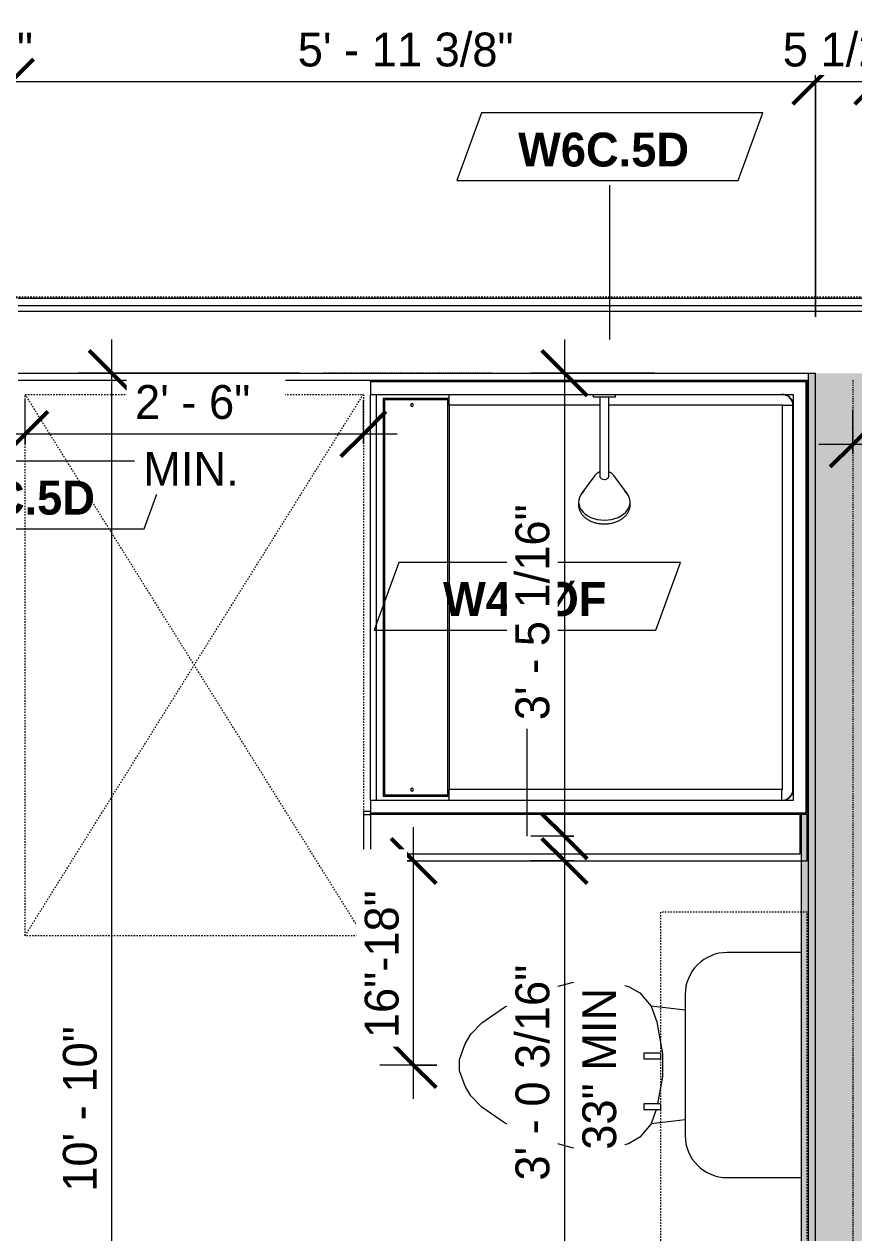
# Model space of a CAD drawing. Header units: inches. Extents: x -4058 to -1781, y 9814 to 12264.
# Drawn here: x -3412.2 to -3338.6, y 10297.8 to 10405 of the extents above; entities that cross this region are included whole.
import ezdxf

# ---------------------------------------------------------------- set-up
doc = ezdxf.new("R2010")
doc.units = ezdxf.units.IN
doc.header["$MEASUREMENT"] = 0
for name, pattern in [('Dash', [0.25, 0.125, -0.125]), ('Dash 3_32_', [0.1875, 0.09375, -0.09375]), ('Dash_2_', [0.25, 0.125, -0.125])]:
    doc.linetypes.add(name, pattern=pattern)
for name, color, linetype, lineweight in [('0-1', 7, 'Continuous', 5), ('A-ANNO-DIMS', 211, 'Continuous', 9), ('A-ANNO-DIMS-32', 211, 'Continuous', 9), ('A-DETL-1', 90, 'Dash 3_32_', 9), ('A-GENM', 5, 'Continuous', 9), ('A-GENM-2', 147, 'Dash', 9), ('A-WALL-1', 7, 'Continuous', 9), ('A-WALL-2', 113, 'Continuous', 9), ('A-WALL-IDEN', 211, 'Continuous', 9), ('I-WALL-1', 1, 'Continuous', 18), ('I-WALL-2', 10, 'Continuous', 5), ('I-WALL-3', 7, 'Continuous', 9), ('P-SANR-FIXT', 6, 'Continuous', 9), ('Q-CASE', 31, 'Continuous', 9), ('Q-CASE-3', 31, 'Dash', 9)]:
    doc.layers.add(name, color=color, linetype=linetype, lineweight=lineweight)
doc.layers.add('0-3', color=250, linetype='Dash_2_')
doc.styles.add('Century Gothic', font='ufonts.com_century-gothic.ttf', dxfattribs={"height": 3})
doc.styles.add('Century Gothic_B_1', font='GOTHICB.TTF', dxfattribs={"height": 3})
doc.dimstyles.new('MARKETING_DIMENSION', dxfattribs={"dimscale": 12, "dimtxt": 3.132505, "dimasz": 0.333333, "dimexe": 0.25, "dimexo": 0.166667, "dimgap": 0.041667, "dimtad": 1, "dimdec": 4, "dimrnd": 0.0625, "dimzin": 3, "dimdsep": 46, "dimlunit": 4, "dimtxsty": 'Century Gothic', "dimblk1": 'OBLIQUE', "dimblk2": 'OBLIQUE', "dimsah": 1, "dimcen": 0.09, "dimdle": 0.25, "dimazin": 0, "dimtfac": 1, "dimtdec": 4, "dimtix": 1, "dimtmove": 0, "dimatfit": 3, "dimfxl": 1, "dimtvp": 1, "dimtfill": 1, "dimfrac": 2, "dimtolj": 1, "dimtzin": 0, "dimarcsym": 2})
doc.dimstyles.new('THE_DIMENSION_STRING', dxfattribs={"dimscale": 12, "dimtxt": 3.132505, "dimasz": 0.333333, "dimexe": 0.25, "dimexo": 0.166667, "dimgap": 0.041667, "dimtad": 1, "dimdec": 4, "dimrnd": 0.0625, "dimzin": 3, "dimdsep": 46, "dimlunit": 4, "dimtxsty": 'Century Gothic', "dimblk1": 'OBLIQUE', "dimblk2": 'OBLIQUE', "dimsah": 1, "dimcen": 0.09, "dimdle": 0.25, "dimazin": 0, "dimtfac": 1, "dimtdec": 4, "dimtix": 1, "dimtmove": 0, "dimatfit": 3, "dimfxl": 1, "dimtvp": 1, "dimtfill": 1, "dimfrac": 2, "dimtolj": 1, "dimtzin": 0, "dimarcsym": 2})
doc.dimstyles.new('THE_DIMENSION_STRING_4', dxfattribs={"dimscale": 12, "dimtxt": 3.132505, "dimasz": 0.333333, "dimexe": 0.25, "dimexo": 0.166667, "dimgap": 0.041667, "dimtad": 1, "dimdec": 4, "dimrnd": 0.0625, "dimzin": 3, "dimdsep": 46, "dimlunit": 4, "dimtxsty": 'Century Gothic', "dimblk1": 'OBLIQUE', "dimblk2": 'OBLIQUE', "dimsah": 1, "dimcen": 0.09, "dimdle": 0.25, "dimazin": 0, "dimtfac": 1, "dimtdec": 4, "dimtix": 1, "dimtmove": 0, "dimatfit": 3, "dimfxl": 1, "dimtvp": 1, "dimtfill": 1, "dimfrac": 2, "dimtolj": 1, "dimtzin": 0, "dimarcsym": 2})
doc.dimstyles.new('THE_DIMENSION_STRING_5', dxfattribs={"dimscale": 12, "dimtxt": 3.132505, "dimasz": 0.333333, "dimexe": 0.25, "dimexo": 0.166667, "dimgap": 0.041667, "dimtad": 1, "dimdec": 4, "dimrnd": 0.0625, "dimzin": 3, "dimdsep": 46, "dimlunit": 4, "dimtxsty": 'Century Gothic', "dimblk1": 'OBLIQUE', "dimblk2": 'OBLIQUE', "dimsah": 1, "dimcen": 0.09, "dimdle": 0.25, "dimazin": 0, "dimtfac": 1, "dimtdec": 4, "dimtix": 1, "dimtmove": 0, "dimatfit": 3, "dimfxl": 1, "dimtvp": 1, "dimtfill": 1, "dimfrac": 2, "dimtolj": 1, "dimtzin": 0, "dimarcsym": 2})

# ---------------------------------------------------------------- blocks, each defined once
blk = doc.blocks.new('CTR - 1st Phase - Common Walls_rvt-1-UNIT PLANS - 1ST FLOOR')
at = {"layer": 'I-WALL-1'}
blk.add_hatch(color=256, dxfattribs=at).paths.add_polyline_path([(-3343.29, 10017.09), (-3342.66, 10017.09), (-3342.66, 10373.41), (-3342.76, 10373.41), (-3342.76, 10334.91), (-3343.29, 10334.91), (-3343.29, 10294.6), (-3342.76, 10294.6), (-3342.76, 10246.6), (-3343.29, 10246.6), (-3343.29, 10033.34)], flags=0)
at = {"layer": 'I-WALL-2'}
for points in [[(-3342.04, 10017.09), (-3342.04, 10374.04), (-3342.66, 10374.04), (-3342.66, 10017.09)], [(-3336.54, 10017.09), (-3336.54, 10374.04), (-3342.04, 10374.04), (-3342.04, 10017.09)]]:
    blk.add_hatch(color=256, dxfattribs=at).paths.add_polyline_path(points, flags=0)
at = {"layer": 'A-WALL-1'}
for p, q in [((-3412.76, 10380.04), (-3207.1, 10380.04)), ((-3412.76, 10379.54), (-3207.1, 10379.54)), ((-3412.76, 10374.04), (-3342.66, 10374.04)), ((-3342.66, 10374.04), (-3342.04, 10374.04)), ((-3342.66, 10373.41), (-3342.66, 10374.04)), ((-3342.66, 10374.04), (-3342.04, 10374.04)), ((-3342.04, 10373.41), (-3342.04, 10374.04)), ((-3342.66, 10017.09), (-3342.66, 10373.41)), ((-3342.04, 10017.09), (-3342.04, 10373.41))]:
    blk.add_line(p, q, dxfattribs=at)
at = {"layer": 'I-WALL-3'}
for p, q in [((-3207.1, 10380.66), (-3412.76, 10380.66)), ((-3412.76, 10373.41), (-3381.51, 10373.41)), ((-3343.29, 10334.91), (-3343.29, 10294.6))]:
    blk.add_line(p, q, dxfattribs=at)
blk = doc.blocks.new('Toilet-Domestic-3D - Toilet-Domestic-3D-V103-UNIT PLANS - 1ST FLOOR')
at = {"layer": 'P-SANR-FIXT'}
for p, q in [((-1.87, 11.5), (-0.5, 12)), ((-0.5, 12), (0.5, 12)), ((0.5, 12), (1.87, 11.5)), ((-3.74, 10), (-2.74, 11)), ((-2.74, 11), (-1.87, 11.5)), ((1.87, 11.5), (2.74, 11)), ((2.74, 11), (3.74, 10)), ((-5.13, 8), (-3.74, 10)), ((3.74, 10), (5.13, 8)), ((-6.06, 6), (-5.13, 8)), ((5.13, 8), (6.06, 6)), ((-6.79, 4), (-6.06, 6)), ((6.06, 6), (6.79, 4)), ((-7.33, 1.99), (-6.79, 4)), ((6.79, 4), (7.33, 1.99)), ((-7.5, 0), (-7.33, 1.99)), ((7.33, 1.99), (7.5, 0)), ((-7.41, -1), (-7.5, 0)), ((-7.24, -2), (-7.41, -1)), ((7.41, -1), (7.24, -2)), ((7.5, 0), (7.41, -1)), ((-6.97, -3), (-7.24, -2)), ((7.24, -2), (6.97, -3)), ((-6.4, -4), (-6.97, -3)), ((6.97, -3), (6.4, -4)), ((-5.21, -5), (-6.4, -4)), ((6.4, -4), (5.21, -5)), ((-3.94, -5.46), (-5.21, -5)), ((-4.86, -8.02), (-5.21, -5)), ((5.21, -5), (3.84, -5.5)), ((4.86, -8.02), (5.21, -5)), ((-1, -6), (-3.45, -5.57)), ((1, -6), (-1, -6)), ((3.84, -5.5), (1, -6)), ((6.25, -8.02), (-6.25, -8.02)), ((-9.98, -11.75), (-9.98, -18.33)), ((9.98, -18.33), (9.98, -11.75))]:
    blk.add_line(p, q, dxfattribs=at)
for centre, start, end in [((-6.25, -11.75), 90, 180), ((6.25, -11.75), 0, 90)]:
    blk.add_arc(centre, 3.73, start, end, dxfattribs=at)
blk = doc.blocks.new('ADA Clearances - 30_x48_-1721104-UNIT PLANS - 1ST FLOOR')
at = {"layer": 'A-GENM-2'}
for p, q in [((15, 24), (-15, -24)), ((-15, 24), (15, -24)), ((-15, 17.37), (-15, 24)), ((-15, 24), (15, 24)), ((15, 24), (15, -24)), ((-15, -24), (-15, 13)), ((15, -24), (-15, -24))]:
    blk.add_line(p, q, dxfattribs=at)
blk = doc.blocks.new('300 Series Wall Hung Cabinet_326 - 30_-2909952-UNIT PLANS - 1ST FLOOR')
at = {"layer": 'Q-CASE'}
for p, q in [((-2.5, -13.19), (-2.01, -13.19)), ((-2.5, -13.19), (-2.5, -14.69)), ((-2.01, -14.69), (-2.01, -13.19)), ((2, -13.19), (2.49, -13.19)), ((2, -13.19), (2, -14.69)), ((2.49, -14.69), (2.49, -13.19)), ((-2.5, -14.69), (-2.01, -14.69)), ((2, -14.69), (2.49, -14.69))]:
    blk.add_line(p, q, dxfattribs=at)
at = {"layer": 'Q-CASE-3'}
for p, q in [((15, -0.19), (-15, -0.19)), ((-15, -0.19), (-15, -13.19)), ((15, -13.19), (15, -0.19)), ((-15, -13.19), (15, -13.19))]:
    blk.add_line(p, q, dxfattribs=at)
blk = doc.blocks.new('The Shower - The Shower-V140-UNIT PLANS - 1ST FLOOR')
at = {"layer": 'P-SANR-FIXT'}
for p, q in [((0, 39.25), (0.12, 39.25)), ((0, 0.5), (0, 39.25)), ((1.25, 39.25), (0.12, 39.25)), ((0.12, 0.62), (0.12, 39.25)), ((1.25, 39.25), (37.25, 39.25)), ((1.25, 38.75), (1.25, 39.25)), ((1.25, 1.75), (1.25, 39.25)), ((37.25, 38.75), (1.25, 38.75)), ((37.25, 39.25), (37.25, 38.75)), ((38.38, 39.25), (37.25, 39.25)), ((37.25, 39.25), (37.25, 19.48)), ((38.38, 39.25), (38.5, 39.25)), ((38.38, 39.25), (38.38, 0.62)), ((38.5, 39.25), (38.5, 0.5)), ((1.62, 38.13), (1.62, 32.27)), ((36.88, 38.13), (1.62, 38.13)), ((36.75, 38), (1.75, 38)), ((1.75, 38), (1.75, 32.38)), ((36.75, 32.38), (36.75, 38)), ((36.88, 32.27), (36.88, 38.13)), ((1.75, 32.38), (36.75, 32.38)), ((2.2, 2.75), (2.2, 32.27)), ((36.3, 32.27), (2.2, 32.27)), ((36.3, 18.89), (36.3, 32.27)), ((36.3, 2.75), (36.3, 18.11)), ((37.25, 17.52), (37.25, 1.75)), ((1.28, 2.51), (1.3, 2.43)), ((1.4, 2.23), (1.42, 2.2)), ((2.25, 2.7), (36.25, 2.7)), ((37.08, 2.2), (37.1, 2.23)), ((37.2, 2.43), (37.22, 2.51)), ((37.25, 1.75), (1.25, 1.75)), ((1.51, 2.08), (1.58, 2.01)), ((1.7, 1.92), (1.73, 1.9)), ((1.93, 1.8), (2.01, 1.78)), ((2.25, 1.77), (36.25, 1.77)), ((36.25, 1.75), (36.25, 1.77)), ((36.49, 1.78), (36.57, 1.8)), ((36.77, 1.9), (36.8, 1.92)), ((36.92, 2.01), (36.99, 2.08)), ((38.5, 0.5), (0, 0.5)), ((38.38, 0.62), (0.12, 0.62))]:
    blk.add_line(p, q, dxfattribs=at)
for centre, radius, start, end in [((2.2, 35.56), 0.125, 0, 180), ((2.2, 35.56), 0.125, 180, 0), ((36.3, 35.56), 0.125, 0, 180), ((36.3, 35.56), 0.125, 180, 0), ((2.25, 2.75), 1, 180, 270), ((36.25, 2.75), 1, 270, 0)]:
    blk.add_arc(centre, radius, start, end, dxfattribs=at)
for centre, major_axis, start_param, end_param in [((2.2, 32.28), (-0.95, 0), 0, 1.570796), ((36.3, 32.28), (0.95, 0), 4.712389, 6.283185)]:
    blk.add_ellipse(centre, major_axis=major_axis, ratio=0.019505, start_param=start_param, end_param=end_param, dxfattribs=at)
for points, knots in [([(1.25, 2.77), (1.25, 2.77), (1.27, 2.76), (1.4, 2.76), (1.64, 2.75), (1.95, 2.75), (2.12, 2.75), (2.2, 2.75)], [-1, -1, -1, -1, -0.833333, -0.666667, -0.333333, -0.166667, 0, 0, 0, 0]), ([(1.25, 2.77), (1.25, 2.7), (1.26, 2.57), (1.34, 2.32), (1.53, 2.04), (1.8, 1.86), (2.06, 1.78), (2.19, 1.77), (2.25, 1.77)], [-1, -1, -1, -1, -0.874768, -0.749536, -0.499072, -0.248608, -0.123376, 0.001856, 0.001856, 0.001856, 0.001856]), ([(1.59, 2), (1.55, 2.04), (1.47, 2.12), (1.41, 2.21), (1.38, 2.25)], [0.4597287, 0.4597287, 0.4597287, 0.4597287, 0.5714286, 0.666048, 0.666048, 0.666048, 0.666048]), ([(2.2, 2.75), (2.2, 2.74), (2.2, 2.74), (2.2, 2.73), (2.21, 2.72), (2.21, 2.72), (2.22, 2.71), (2.23, 2.71), (2.24, 2.7), (2.24, 2.7), (2.25, 2.7), (2.25, 2.7)], [-1, -1, -1, -1, -0.833333, -0.75, -0.666667, -0.583333, -0.416667, -0.291667, -0.208333, -0.083333, 0, 0, 0, 0]), ([(36.25, 1.77), (36.32, 1.77), (36.45, 1.78), (36.7, 1.86), (36.98, 2.04), (37.16, 2.32), (37.24, 2.57), (37.25, 2.7), (37.25, 2.77)], [-1, -1, -1, -1, -0.874768, -0.749536, -0.499072, -0.248608, -0.123376, 0.001856, 0.001856, 0.001856, 0.001856]), ([(36.25, 2.7), (36.26, 2.7), (36.26, 2.7), (36.27, 2.7), (36.28, 2.71), (36.28, 2.71), (36.29, 2.72), (36.29, 2.73), (36.3, 2.74), (36.3, 2.74), (36.3, 2.75), (36.3, 2.75)], [-1, -1, -1, -1, -0.833333, -0.75, -0.666667, -0.583333, -0.416667, -0.291667, -0.208333, -0.083333, 0, 0, 0, 0]), ([(36.25, 1.8), (36.25, 1.82), (36.25, 1.91), (36.25, 2.14), (36.25, 2.45), (36.25, 2.62), (36.25, 2.7)], [-0.8333333, -0.8333333, -0.8333333, -0.8333333, -0.6666667, -0.3333333, -0.1666667, 0, 0, 0, 0]), ([(37.19, 2.42), (37.18, 2.38), (37.16, 2.33), (37.13, 2.27), (37.12, 2.25)], [0.2167295, 0.2167295, 0.2167295, 0.2167295, 0.2857143, 0.332096, 0.332096, 0.332096, 0.332096]), ([(2.25, 1.75), (2.17, 1.75), (2.03, 1.77), (1.86, 1.82), (1.77, 1.87), (1.75, 1.88)], [0, 0, 0, 0, 0.1428571, 0.2857143, 0.332096, 0.332096, 0.332096, 0.332096]), ([(36.75, 1.88), (36.7, 1.85), (36.59, 1.8), (36.42, 1.76), (36.31, 1.75), (36.25, 1.75)], [0.6665409, 0.6665409, 0.6665409, 0.6665409, 0.7857143, 0.8928571, 1, 1, 1, 1]), ([(37.01, 2.11), (36.97, 2.05), (36.89, 1.97), (36.79, 1.91), (36.75, 1.88)], [0.4462442, 0.4462442, 0.4462442, 0.4462442, 0.5714286, 0.666048, 0.666048, 0.666048, 0.666048])]:
    blk.add_open_spline(points, degree=3, knots=knots, dxfattribs=at)
for points in [[(1.25, 2.71), (1.25, 2.72), (1.25, 2.74), (1.25, 2.75)], [(1.38, 2.25), (1.37, 2.27), (1.36, 2.3), (1.35, 2.32)], [(37.12, 2.25), (37.09, 2.21), (37.07, 2.18), (37.05, 2.15)], [(37.25, 2.75), (37.25, 2.72), (37.25, 2.7), (37.25, 2.67)], [(1.75, 1.88), (1.71, 1.91), (1.67, 1.94), (1.63, 1.97)]]:
    blk.add_open_spline(points, degree=3, dxfattribs=at)
blk = doc.blocks.new('Shower Head - Shower Head-3265626-UNIT PLANS - 1ST FLOOR')
at = {"layer": 'P-SANR-FIXT'}
for p, q in [((-0.98, 0), (-0.98, -0.26)), ((-0.98, 0), (0.98, 0)), ((0.98, -0.26), (-0.98, -0.26)), ((-0.39, -0.26), (-0.39, -1)), ((0.39, -1), (0.39, -0.26)), ((0.98, -0.26), (0.98, 0)), ((-0.39, -6.01), (-0.39, -7.27)), ((0.39, -7.27), (0.39, -6.01)), ((-0.84, -7.19), (-2.02, -8.78)), ((2.02, -8.78), (0.84, -7.19)), ((-2.28, -9.54), (-2.28, -9.81)), ((2.28, -9.81), (2.28, -9.54))]:
    blk.add_line(p, q, dxfattribs=at)
at = {"layer": 'P-SANR-FIXT', "flags": 128}
for points in [[(-0.39, -1), (-0.39, -1.29), (-0.39, -1.57), (-0.39, -1.85), (-0.39, -2.13), (-0.39, -2.41), (-0.39, -2.69), (-0.39, -2.96), (-0.39, -3.23), (-0.39, -3.5), (-0.39, -3.76), (-0.39, -4.02), (-0.39, -4.27), (-0.39, -4.52), (-0.39, -4.77), (-0.39, -5), (-0.39, -5.23), (-0.39, -5.46), (-0.39, -5.67), (-0.39, -5.88), (-0.39, -6.01)], [(0.39, -6.01), (0.39, -5.81), (0.39, -5.6), (0.39, -5.38), (0.39, -5.15), (0.39, -4.92), (0.39, -4.68), (0.39, -4.43), (0.39, -4.18), (0.39, -3.93), (0.39, -3.67), (0.39, -3.4), (0.39, -3.13), (0.39, -2.86), (0.39, -2.59), (0.39, -2.31), (0.39, -2.03), (0.39, -1.75), (0.39, -1.46), (0.39, -1.18), (0.39, -1)], [(-0.39, -6.87), (-0.43, -6.88), (-0.46, -6.9), (-0.49, -6.91), (-0.52, -6.93), (-0.55, -6.94), (-0.58, -6.96), (-0.61, -6.98), (-0.64, -7), (-0.67, -7.03), (-0.7, -7.05), (-0.73, -7.07), (-0.76, -7.1), (-0.78, -7.13), (-0.81, -7.16), (-0.83, -7.19), (-0.84, -7.19)], [(0.84, -7.19), (0.81, -7.16), (0.79, -7.13), (0.76, -7.1), (0.73, -7.08), (0.7, -7.05), (0.68, -7.03), (0.65, -7.01), (0.62, -6.98), (0.59, -6.97), (0.56, -6.95), (0.53, -6.93), (0.49, -6.91), (0.46, -6.9), (0.43, -6.89), (0.4, -6.87)], [(-2.28, -9.81), (-2.28, -9.88), (-2.28, -9.95), (-2.27, -10.02), (-2.25, -10.09), (-2.24, -10.16), (-2.21, -10.23), (-2.19, -10.3), (-2.16, -10.36), (-2.13, -10.43), (-2.09, -10.49), (-2.05, -10.55), (-2.01, -10.61), (-1.97, -10.67), (-1.92, -10.73), (-1.86, -10.79), (-1.81, -10.84), (-1.75, -10.89), (-1.69, -10.94), (-1.63, -10.99), (-1.57, -11.04), (-1.5, -11.08), (-1.43, -11.12), (-1.36, -11.16), (-1.28, -11.2), (-1.21, -11.24), (-1.13, -11.27), (-1.05, -11.3), (-0.97, -11.33), (-0.89, -11.36), (-0.81, -11.38), (-0.72, -11.4), (-0.64, -11.42), (-0.55, -11.44), (-0.47, -11.45), (-0.38, -11.46), (-0.29, -11.47), (-0.2, -11.48), (-0.11, -11.49), (-0.02, -11.49), (0, -11.49)], [(0, -11.49), (0.09, -11.49), (0.18, -11.48), (0.27, -11.48), (0.35, -11.47), (0.44, -11.46), (0.53, -11.44), (0.62, -11.43), (0.7, -11.41), (0.79, -11.39), (0.87, -11.36), (0.95, -11.34), (1.03, -11.31), (1.11, -11.28), (1.19, -11.25), (1.26, -11.21), (1.34, -11.17), (1.41, -11.13), (1.48, -11.09), (1.55, -11.05), (1.61, -11), (1.68, -10.95), (1.74, -10.9), (1.8, -10.85), (1.85, -10.8), (1.9, -10.74), (1.95, -10.69), (2, -10.63), (2.04, -10.57), (2.08, -10.51), (2.12, -10.44), (2.15, -10.38), (2.18, -10.31), (2.21, -10.25), (2.23, -10.18), (2.25, -10.11), (2.26, -10.04), (2.27, -9.97), (2.28, -9.9), (2.28, -9.83), (2.28, -9.81)]]:
    blk.add_lwpolyline(points, dxfattribs=at)
at = {"layer": 'P-SANR-FIXT'}
for centre, major_axis, start_param, end_param in [((0, -7.27), (0.394, 0), 3.141593, 4.712389), ((0, -7.27), (-0.394, 0), 1.570796, 3.141593), ((0, -9.54), (2.28, 0), 2.468394, 4.712389), ((0, -9.54), (-2.28, 0), 1.570796, 3.814791)]:
    blk.add_ellipse(centre, major_axis=major_axis, ratio=0.707107, start_param=start_param, end_param=end_param, dxfattribs=at)
blk = doc.blocks.new('DIMBLOCK105-UNIT PLANS - 1ST FLOOR')
at = {"layer": 'A-ANNO-DIMS-32'}
for p, q in [((-3326.21, 10377.04), (-3326.21, 10241.04)), ((-3325.38, 10374.04), (-3329.21, 10374.04)), ((-3326.21, 10374.04), (-3325.38, 10374.04)), ((-3340.76, 10244.04), (-3323.21, 10244.04)), ((-3326.21, 10244.04), (-3340.76, 10244.04))]:
    blk.add_line(p, q, dxfattribs=at)
at = {"layer": 'A-ANNO-DIMS-32', "lineweight": 50}
for p, q in [((-3326.21, 10374.04), (-3328.21, 10376.04)), ((-3326.21, 10374.04), (-3324.21, 10372.04)), ((-3326.21, 10244.04), (-3328.21, 10246.04)), ((-3326.21, 10244.04), (-3324.21, 10242.04))]:
    blk.add_line(p, q, dxfattribs=at)
at = {"layer": 'A-ANNO-DIMS-32', "color": 0, "insert": (-3330.56, 10301.46), "char_height": 3, "width": 18.1984, "attachment_point": 1, "rotation": 90, "line_spacing_factor": 0.984502, "style": 'Century Gothic', "bg_fill": 3, "box_fill_scale": 1.25, "bg_fill_color": 256, "bg_fill_true_color": 13158600, "bg_fill_transparency": 0}
blk.add_mtext('10\' - 10"', dxfattribs=at)
blk = doc.blocks.new('_Oblique')
at = {"color": 0, "linetype": 'ByBlock', "lineweight": -2}
blk.add_line((-0.5, -0.5), (0.5, 0.5), dxfattribs=at)
blk = doc.blocks.new('DIMBLOCK287-UNIT PLANS - 1ST FLOOR')
at = {"layer": 'A-ANNO-DIMS-32'}
for p, q in [((-3364.29, 10333.79), (-3364.29, 10291.6)), ((-3363.46, 10330.79), (-3367.29, 10330.79)), ((-3364.29, 10330.79), (-3363.46, 10330.79)), ((-3363.46, 10294.6), (-3367.29, 10294.6)), ((-3364.29, 10294.6), (-3363.46, 10294.6))]:
    blk.add_line(p, q, dxfattribs=at)
at = {"layer": 'A-ANNO-DIMS-32', "lineweight": 50}
for p, q in [((-3364.29, 10330.79), (-3366.29, 10332.79)), ((-3364.29, 10330.79), (-3362.29, 10328.79)), ((-3364.29, 10294.6), (-3366.29, 10296.6)), ((-3364.29, 10294.6), (-3362.29, 10292.6))]:
    blk.add_line(p, q, dxfattribs=at)
at = {"layer": 'A-ANNO-DIMS-32', "color": 0, "char_height": 3, "attachment_point": 1, "rotation": 90, "line_spacing_factor": 0.984502, "style": 'Century Gothic', "bg_fill": 3, "box_fill_scale": 1.25, "bg_fill_color": 256, "bg_fill_true_color": 13158600, "bg_fill_transparency": 0}
for s, insert, width in [('3\' - 0 3/16"', (-3368.64, 10302.45), 24.5827), ('33" MIN', (-3362.71, 10305.19), 18.0194)]:
    blk.add_mtext(s, dxfattribs=dict(at, insert=insert, width=width))
blk = doc.blocks.new('Wall Tag - Arch Wall-3956453-UNIT PLANS - 1ST FLOOR')
at = {"layer": 'A-WALL-IDEN'}
for p, q in [((-0.3561, 0.0937), (-0.4244, -0.0937)), ((0.4244, 0.0937), (-0.3561, 0.0937)), ((0.3561, -0.0937), (0.4244, 0.0937)), ((-0.4244, -0.0937), (0.3561, -0.0937))]:
    blk.add_line(p, q, dxfattribs=at)
blk = doc.blocks.new('DIMBLOCK433-UNIT PLANS - 1ST FLOOR')
at = {"layer": 'A-ANNO-DIMS-32'}
for p, q in [((-3404.44, 10244.04), (-3404.44, 10377.04)), ((-3387.76, 10374.04), (-3407.44, 10374.04)), ((-3404.44, 10374.04), (-3387.76, 10374.04)), ((-3405.27, 10244.04), (-3401.44, 10244.04)), ((-3404.44, 10244.04), (-3405.27, 10244.04))]:
    blk.add_line(p, q, dxfattribs=at)
at = {"layer": 'A-ANNO-DIMS-32', "lineweight": 50}
for p, q in [((-3404.44, 10374.04), (-3406.44, 10376.04)), ((-3404.44, 10374.04), (-3402.44, 10372.04)), ((-3404.44, 10244.04), (-3406.44, 10246.04)), ((-3404.44, 10244.04), (-3402.44, 10242.04))]:
    blk.add_line(p, q, dxfattribs=at)
at = {"layer": 'A-ANNO-DIMS-32', "color": 0, "insert": (-3408.78, 10301.46), "char_height": 3, "width": 18.1984, "attachment_point": 1, "rotation": 90, "line_spacing_factor": 0.984502, "style": 'Century Gothic', "bg_fill": 3, "box_fill_scale": 1.25, "bg_fill_color": 256, "bg_fill_true_color": 13158600, "bg_fill_transparency": 0}
blk.add_mtext('10\' - 10"', dxfattribs=at)
blk = doc.blocks.new('DIMBLOCK918-UNIT PLANS - 1ST FLOOR')
at = {"layer": 'A-ANNO-DIMS-32'}
for p, q in [((-3418.88, 10379.04), (-3418.88, 10402.89)), ((-3413.38, 10379.04), (-3413.38, 10402.89)), ((-3418.88, 10399.89), (-3413.38, 10399.89)), ((-3418.88, 10399.89), (-3418.88, 10379.04)), ((-3413.38, 10399.89), (-3413.38, 10379.04))]:
    blk.add_line(p, q, dxfattribs=at)
at = {"layer": 'A-ANNO-DIMS-32', "lineweight": 50}
for p, q in [((-3418.88, 10399.89), (-3416.88, 10401.89)), ((-3413.38, 10399.89), (-3411.38, 10401.89)), ((-3418.88, 10399.89), (-3420.88, 10397.89)), ((-3413.38, 10399.89), (-3415.38, 10397.89))]:
    blk.add_line(p, q, dxfattribs=at)
at = {"layer": 'A-ANNO-DIMS-32', "color": 0, "insert": (-3421.78, 10404.24), "char_height": 3, "width": 13.5444, "attachment_point": 1, "line_spacing_factor": 0.984502, "style": 'Century Gothic', "bg_fill": 3, "box_fill_scale": 1.25, "bg_fill_color": 256, "bg_fill_true_color": 13158600, "bg_fill_transparency": 0}
blk.add_mtext('5 1/2"', dxfattribs=at)
blk = doc.blocks.new('DIMBLOCK919-UNIT PLANS - 1ST FLOOR')
at = {"layer": 'A-ANNO-DIMS-32'}
for p, q in [((-3413.38, 10379.04), (-3413.38, 10402.89)), ((-3342.04, 10379.04), (-3342.04, 10402.89)), ((-3413.38, 10399.89), (-3342.04, 10399.89)), ((-3413.38, 10399.89), (-3413.38, 10379.04)), ((-3342.04, 10399.89), (-3342.04, 10379.04))]:
    blk.add_line(p, q, dxfattribs=at)
at = {"layer": 'A-ANNO-DIMS-32', "lineweight": 50}
for p, q in [((-3413.38, 10399.89), (-3411.38, 10401.89)), ((-3342.04, 10399.89), (-3340.04, 10401.89)), ((-3413.38, 10399.89), (-3415.38, 10397.89)), ((-3342.04, 10399.89), (-3344.04, 10397.89))]:
    blk.add_line(p, q, dxfattribs=at)
at = {"layer": 'A-ANNO-DIMS-32', "color": 0, "insert": (-3387.95, 10404.24), "char_height": 3, "width": 24.5827, "attachment_point": 1, "line_spacing_factor": 0.984502, "style": 'Century Gothic', "bg_fill": 3, "box_fill_scale": 1.25, "bg_fill_color": 256, "bg_fill_true_color": 13158600, "bg_fill_transparency": 0}
blk.add_mtext('5\' - 11 3/8"', dxfattribs=at)
blk = doc.blocks.new('DIMBLOCK920-UNIT PLANS - 1ST FLOOR')
at = {"layer": 'A-ANNO-DIMS-32'}
for p, q in [((-3342.04, 10379.04), (-3342.04, 10402.89)), ((-3336.54, 10379.04), (-3336.54, 10402.89)), ((-3342.04, 10399.89), (-3336.54, 10399.89)), ((-3342.04, 10399.89), (-3342.04, 10379.04)), ((-3336.54, 10399.89), (-3336.54, 10379.04))]:
    blk.add_line(p, q, dxfattribs=at)
at = {"layer": 'A-ANNO-DIMS-32', "lineweight": 50}
for p, q in [((-3342.04, 10399.89), (-3340.04, 10401.89)), ((-3336.54, 10399.89), (-3334.54, 10401.89)), ((-3342.04, 10399.89), (-3344.04, 10397.89)), ((-3336.54, 10399.89), (-3338.54, 10397.89))]:
    blk.add_line(p, q, dxfattribs=at)
at = {"layer": 'A-ANNO-DIMS-32', "color": 0, "insert": (-3344.93, 10404.24), "char_height": 3, "width": 13.5444, "attachment_point": 1, "line_spacing_factor": 0.984502, "style": 'Century Gothic', "bg_fill": 3, "box_fill_scale": 1.25, "bg_fill_color": 256, "bg_fill_true_color": 13158600, "bg_fill_transparency": 0}
blk.add_mtext('5 1/2"', dxfattribs=at)
blk = doc.blocks.new('DIMBLOCK1252-UNIT PLANS - 1ST FLOOR')
at = {"layer": 'A-ANNO-DIMS-32'}
for p, q in [((-3377.67, 10309.7), (-3377.67, 10333.79)), ((-3378.5, 10330.79), (-3374.67, 10330.79)), ((-3377.67, 10330.79), (-3378.5, 10330.79)), ((-3375.61, 10312.7), (-3380.67, 10312.7)), ((-3377.67, 10312.7), (-3375.61, 10312.7))]:
    blk.add_line(p, q, dxfattribs=at)
at = {"layer": 'A-ANNO-DIMS-32', "lineweight": 50}
for p, q in [((-3377.67, 10330.79), (-3379.67, 10332.79)), ((-3377.67, 10330.79), (-3375.67, 10328.79)), ((-3377.67, 10312.7), (-3379.67, 10314.7)), ((-3377.67, 10312.7), (-3375.67, 10310.7))]:
    blk.add_line(p, q, dxfattribs=at)
at = {"layer": 'A-ANNO-DIMS-32', "color": 0, "insert": (-3382.01, 10315.08), "char_height": 3, "width": 15.9907, "attachment_point": 1, "rotation": 90, "line_spacing_factor": 0.984502, "style": 'Century Gothic', "bg_fill": 3, "box_fill_scale": 1.25, "bg_fill_color": 256, "bg_fill_true_color": 13158600, "bg_fill_transparency": 0}
blk.add_mtext('16"-18"', dxfattribs=at)
blk = doc.blocks.new('DIMBLOCK1253-UNIT PLANS - 1ST FLOOR')
at = {"layer": 'A-ANNO-DIMS-32'}
for p, q in [((-3364.29, 10377.04), (-3364.29, 10329.98)), ((-3356.32, 10374.04), (-3367.29, 10374.04)), ((-3364.29, 10374.04), (-3356.32, 10374.04)), ((-3363.46, 10332.98), (-3367.29, 10332.98)), ((-3364.29, 10332.98), (-3363.46, 10332.98))]:
    blk.add_line(p, q, dxfattribs=at)
at = {"layer": 'A-ANNO-DIMS-32', "lineweight": 50}
for p, q in [((-3364.29, 10374.04), (-3366.29, 10376.04)), ((-3364.29, 10374.04), (-3362.29, 10372.04)), ((-3364.29, 10332.98), (-3366.29, 10334.98)), ((-3364.29, 10332.98), (-3362.29, 10330.98))]:
    blk.add_line(p, q, dxfattribs=at)
at = {"layer": 'A-ANNO-DIMS-32', "color": 0, "insert": (-3368.64, 10343.27), "char_height": 3, "width": 24.5827, "attachment_point": 1, "rotation": 90, "line_spacing_factor": 0.984502, "style": 'Century Gothic', "bg_fill": 3, "box_fill_scale": 1.25, "bg_fill_color": 256, "bg_fill_true_color": 13158600, "bg_fill_transparency": 0}
blk.add_mtext('3\' - 5 1/16"', dxfattribs=at)
blk = doc.blocks.new('DIMBLOCK1275-UNIT PLANS - 1ST FLOOR')
at = {"layer": 'A-ANNO-DIMS-32'}
for p, q in [((-3412.13, 10367.81), (-3412.13, 10371.64)), ((-3382.13, 10367.81), (-3382.13, 10371.64)), ((-3379.13, 10368.64), (-3415.13, 10368.64)), ((-3412.13, 10368.64), (-3412.13, 10367.81)), ((-3382.13, 10368.64), (-3382.13, 10367.81))]:
    blk.add_line(p, q, dxfattribs=at)
at = {"layer": 'A-ANNO-DIMS-32', "lineweight": 50}
for p, q in [((-3412.13, 10368.64), (-3410.13, 10370.64)), ((-3382.13, 10368.64), (-3380.13, 10370.64)), ((-3412.13, 10368.64), (-3414.13, 10366.64)), ((-3382.13, 10368.64), (-3384.13, 10366.64))]:
    blk.add_line(p, q, dxfattribs=at)
at = {"layer": 'A-ANNO-DIMS-32', "color": 0, "char_height": 3, "attachment_point": 1, "line_spacing_factor": 0.984502, "style": 'Century Gothic', "bg_fill": 3, "box_fill_scale": 1.25, "bg_fill_color": 256, "bg_fill_true_color": 13158600, "bg_fill_transparency": 0}
for s, insert, width in [('2\' - 6"', (-3402.38, 10372.99), 12.5897), ('MIN.', (-3401.66, 10367.06), 10.8594)]:
    blk.add_mtext(s, dxfattribs=dict(at, insert=insert, width=width))
blk = doc.blocks.new('DIMBLOCK1370-UNIT PLANS - 1ST FLOOR')
at = {"layer": 'A-ANNO-DIMS-32'}
for p, q in [((-3338.72, 10366.9), (-3338.72, 10370.73)), ((-3204.72, 10358.03), (-3204.72, 10370.73)), ((-3201.72, 10367.73), (-3341.72, 10367.73)), ((-3338.72, 10367.73), (-3338.72, 10366.9)), ((-3204.72, 10367.73), (-3204.72, 10358.03))]:
    blk.add_line(p, q, dxfattribs=at)
at = {"layer": 'A-ANNO-DIMS-32', "lineweight": 50}
for p, q in [((-3338.72, 10367.73), (-3336.72, 10369.73)), ((-3204.72, 10367.73), (-3202.72, 10369.73)), ((-3338.72, 10367.73), (-3340.72, 10365.73)), ((-3204.72, 10367.73), (-3206.72, 10365.73))]:
    blk.add_line(p, q, dxfattribs=at)
at = {"layer": 'A-ANNO-DIMS-32', "color": 0, "insert": (-3278.14, 10372.08), "char_height": 3, "width": 15.394, "attachment_point": 1, "line_spacing_factor": 0.984502, "style": 'Century Gothic', "bg_fill": 3, "box_fill_scale": 1.25, "bg_fill_color": 256, "bg_fill_true_color": 13158600, "bg_fill_transparency": 0}
blk.add_mtext('11\' - 2"', dxfattribs=at)

msp = doc.modelspace()

# ---------------------------------------------------------------- linework, layer by layer
at = {"layer": '0-3'}
msp.add_line((-3417.92374, 10380.7894), (-3335.72374, 10380.7894), dxfattribs=at)
at = {"layer": 'A-DETL-1'}
for p, q in [((-3370.75665, 10374.0394), (-3385.75665, 10374.0394)), ((-3354.32374, 10374.0394), (-3352.32374, 10374.0394)), ((-3338.72374, 10373.4144), (-3338.72374, 10019.4144)), ((-3338.72374, 10314.0394), (-3338.72374, 10294.6019))]:
    msp.add_line(p, q, dxfattribs=at)
at = {"layer": 'A-WALL-2'}
for p, q in [((-3381.50665, 10335.1644), (-3382.13165, 10335.1644)), ((-3382.13165, 10335.1644), (-3382.13165, 10330.7894)), ((-3382.13165, 10334.9144), (-3381.50665, 10334.9144)), ((-3381.50665, 10334.9144), (-3381.50665, 10331.4144)), ((-3343.38165, 10331.4144), (-3343.38165, 10334.9144)), ((-3342.75665, 10330.7894), (-3342.75665, 10334.9144)), ((-3381.50665, 10331.4144), (-3343.38165, 10331.4144)), ((-3382.13165, 10330.7894), (-3342.75665, 10330.7894))]:
    msp.add_line(p, q, dxfattribs=at)
at = {"layer": 'A-WALL-IDEN'}
msp.add_line((-3360.26981, 10377.0394), (-3360.26981, 10390.70246), dxfattribs=at)

# ---------------------------------------------------------------- block references
at = {"layer": '0-1'}
msp.add_blockref('CTR - 1st Phase - Common Walls_rvt-1-UNIT PLANS - 1ST FLOOR', (0, 0), dxfattribs=at)
at = {"layer": 'A-GENM', "rotation": 180}
msp.add_blockref('ADA Clearances - 30_x48_-1721104-UNIT PLANS - 1ST FLOOR', (-3397.13165, 10348.1644), dxfattribs=at)
at = {"layer": 'A-WALL-IDEN', "xscale": 31.99999999999999, "yscale": 31.99999999999999, "zscale": 31.99999999999999}
for p in [(-3360.26981, 10394.12048), (-3412.96363, 10363.2519), (-3367.59039, 10354.26615)]:
    msp.add_blockref('Wall Tag - Arch Wall-3956453-UNIT PLANS - 1ST FLOOR', p, dxfattribs=at)
at = {"layer": 'P-SANR-FIXT'}
for name, p, rotation in [('The Shower - The Shower-V140-UNIT PLANS - 1ST FLOOR', (-3342.25665, 10334.9144), 89.99999999995434), ('Toilet-Domestic-3D - Toilet-Domestic-3D-V103-UNIT PLANS - 1ST FLOOR', (-3361.61246, 10312.69565), 89.99999999958618)]:
    msp.add_blockref(name, p, dxfattribs=dict(at, rotation=rotation))
msp.add_blockref('Shower Head - Shower Head-3265626-UNIT PLANS - 1ST FLOOR', (-3360.75665, 10372.1644), dxfattribs=at)
at = {"layer": 'Q-CASE', "rotation": 270.0000000000009}
msp.add_blockref('300 Series Wall Hung Cabinet_326 - 30_-2909952-UNIT PLANS - 1ST FLOOR', (-3342.57374, 10311.24619), dxfattribs=at)

# ---------------------------------------------------------------- texts
at = {"layer": 'A-WALL-IDEN', "char_height": 3, "attachment_point": 1, "style": 'Century Gothic_B_1'}
for s, insert, width in [('W6C.5D', (-3368.40542, 10395.36801), 19.594), ('W6C.5D', (-3421.09924, 10364.49943), 19.594), ('W4DØF', (-3375.05828, 10355.51369), 17.978)]:
    msp.add_mtext(s, dxfattribs=dict(at, insert=insert, width=width))

# ---------------------------------------------------------------- next in the draw order: dimensions: what is measured, and where the dimension line sits
at = {"layer": 'A-ANNO-DIMS'}
for base, p1, p2, dimstyle, override, picture, middle in [((-3404.4374, 10374.0394), (-3407.26583, 10244.0394), (-3385.75665, 10374.0394), 'MARKETING_DIMENSION', {"dimpost": '<>', "dimfxl": 131.767389}, 'DIMBLOCK433-UNIT PLANS - 1ST FLOOR', (-3406.51286, 10309.0394)), ((-3326.21144, 10244.0394), (-3323.38301, 10374.0394), (-3342.76124, 10244.0394), 'THE_DIMENSION_STRING', {"dimpost": '<>', "dimfxl": 131.436355}, 'DIMBLOCK105-UNIT PLANS - 1ST FLOOR', (-3328.2869, 10309.0394))]:
    dim = msp.add_linear_dim(base=base, p1=p1, p2=p2, angle=90, dimstyle=dimstyle, override=override, dxfattribs=at)
    dim.commit()
    dim.dimension.update_dxf_attribs({"geometry": picture, "text_midpoint": middle})
for base, p1, p2, text, dimstyle, override, picture, middle in [((-3377.66954, 10330.7894), (-3373.61246, 10312.69565), (-3380.49797, 10330.7894), '16"-18"', 'THE_DIMENSION_STRING_5', {"dimpost": '<>', "dimfxl": 19.359598}, 'DIMBLOCK1252-UNIT PLANS - 1ST FLOOR', (-3379.745, 10321.74252)), ((-3364.28986, 10294.6019), (-3361.46143, 10330.7894), (-3361.46143, 10294.6019), '<>\\X33" MIN', 'THE_DIMENSION_STRING', {"dimpost": '<>', "dimfxl": 36.1875}, 'DIMBLOCK287-UNIT PLANS - 1ST FLOOR', (-3364.28986, 10312.69565))]:
    dim = msp.add_linear_dim(base=base, p1=p1, p2=p2, angle=90, text=text, dimstyle=dimstyle, override=override, dxfattribs=at)
    dim.commit()
    dim.dimension.update_dxf_attribs({"geometry": picture, "text_midpoint": middle})

# ---------------------------------------------------------------- next in the draw order: linework, layer by layer
at = {"layer": 'A-WALL-IDEN'}
msp.add_line((-3367.59039, 10332.9769), (-3367.59039, 10350.84814), dxfattribs=at)

# ---------------------------------------------------------------- next in the draw order: dimensions: what is measured, and where the dimension line sits
at = {"layer": 'A-ANNO-DIMS'}
for base, p1, p2, dimstyle, override, picture, middle in [((-3413.38165, 10399.89173), (-3418.88165, 10377.0394), (-3413.38165, 10377.0394), 'THE_DIMENSION_STRING_4', {"dimpost": '<>', "dimfxl": 5.5}, 'DIMBLOCK918-UNIT PLANS - 1ST FLOOR', (-3416.13165, 10402.1334)), ((-3338.72374, 10367.73042), (-3204.72374, 10356.03481), (-3338.72374, 10364.90199), 'MARKETING_DIMENSION', {"dimpost": '<>', "dimfxl": 134.293064}, 'DIMBLOCK1370-UNIT PLANS - 1ST FLOOR', (-3271.72374, 10369.76815))]:
    dim = msp.add_linear_dim(base=base, p1=p1, p2=p2, dimstyle=dimstyle, override=override, dxfattribs=at)
    dim.commit()
    dim.dimension.update_dxf_attribs({"geometry": picture, "text_midpoint": middle})
dim = msp.add_linear_dim(base=(-3412.13165, 10368.64145), p1=(-3382.13165, 10365.81303), p2=(-3412.13165, 10365.81303), angle=0, text='<>\\XMIN.', dimstyle='THE_DIMENSION_STRING_5', override={"dimpost": '<>', "dimfxl": 30}, dxfattribs=at)
dim.commit()
dim.dimension.update_dxf_attribs({"geometry": 'DIMBLOCK1275-UNIT PLANS - 1ST FLOOR', "text_midpoint": (-3397.13165, 10368.64145)})

# ---------------------------------------------------------------- next in the draw order: dimensions: what is measured, and where the dimension line sits
dim = msp.add_linear_dim(base=(-3342.03624, 10399.89173), p1=(-3413.38165, 10377.0394), p2=(-3342.03624, 10377.0394), dimstyle='THE_DIMENSION_STRING_4', override={"dimpost": '<>', "dimfxl": 71.34541}, dxfattribs=at)
dim.commit()
dim.dimension.update_dxf_attribs({"geometry": 'DIMBLOCK919-UNIT PLANS - 1ST FLOOR', "text_midpoint": (-3377.70894, 10402.1334)})

# ---------------------------------------------------------------- next in the draw order: dimensions: what is measured, and where the dimension line sits
dim = msp.add_linear_dim(base=(-3336.53624, 10399.89173), p1=(-3342.03624, 10377.0394), p2=(-3336.53624, 10377.0394), dimstyle='THE_DIMENSION_STRING_4', override={"dimpost": '<>', "dimfxl": 5.5}, dxfattribs=at)
dim.commit()
dim.dimension.update_dxf_attribs({"geometry": 'DIMBLOCK920-UNIT PLANS - 1ST FLOOR', "text_midpoint": (-3339.28624, 10402.1334)})
dim = msp.add_linear_dim(base=(-3364.28986, 10332.9769), p1=(-3354.32374, 10374.0394), p2=(-3361.46143, 10332.9769), angle=90, dimstyle='THE_DIMENSION_STRING_5', override={"dimpost": '<>', "dimfxl": 41.678239}, dxfattribs=at)
dim.commit()
dim.dimension.update_dxf_attribs({"geometry": 'DIMBLOCK1253-UNIT PLANS - 1ST FLOOR', "text_midpoint": (-3366.53153, 10353.50815)})

doc.saveas('drawing.dxf')
